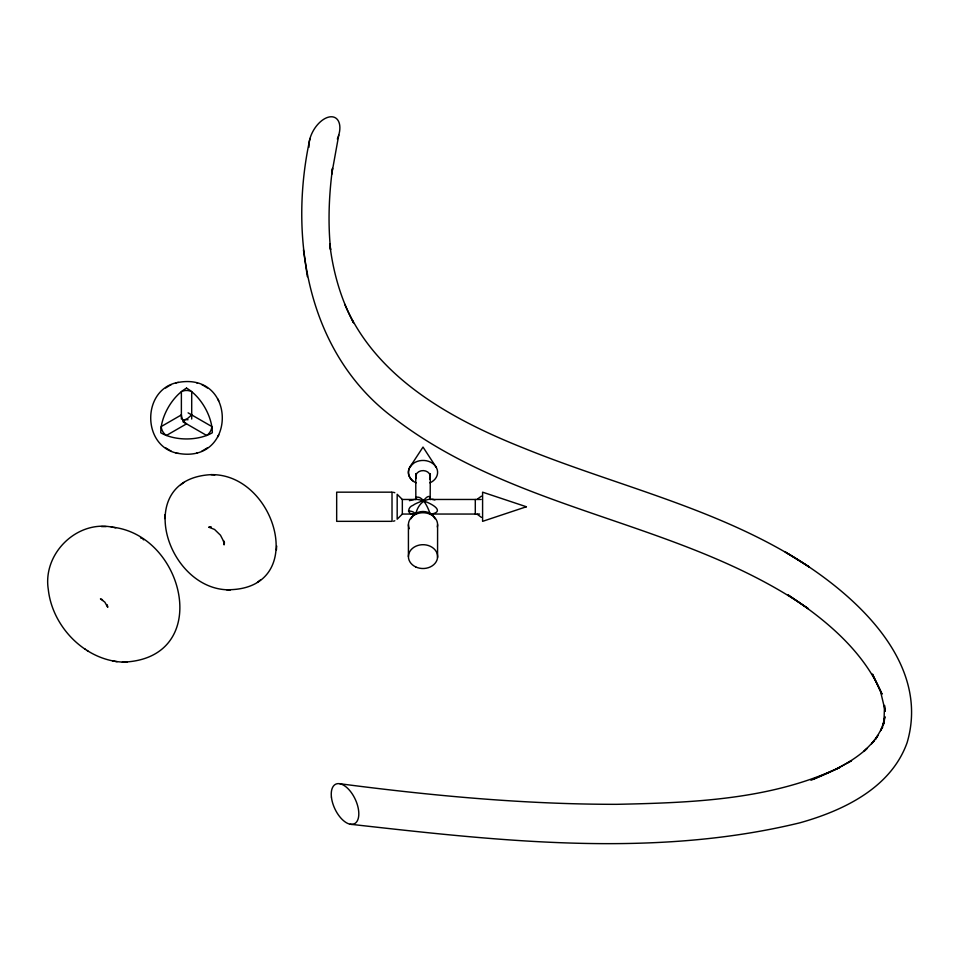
<?xml version="1.0" encoding="UTF-8"?>
<svg xmlns="http://www.w3.org/2000/svg" width="960" height="960" viewBox="0 0 960 960"><rect width="100%" height="100%" fill="white"/><g stroke="black" fill="none" stroke-linecap="round" stroke-linejoin="round"><path stroke-width="1.44" d="M408.42 556.608L408.42 524.652M415.716 473.784L415.86 499.692M437.604 524.652L437.556 557.52M431.592 514.056C449.4 510.552 421.14 497.808 414.336 499.464L402.336 499.464L397.176 494.304L397.176 519.204L402.336 514.056L414.252 514.044C407.172 515.316 407.16 507.276 412.944 505.344C417.204 502.164 422.94 501.852 426.348 497.604C427.344 496.752 429.72 495.564 430.212 497.508M226.512 589.728C309.924 590.88 276.744 473.448 211.044 474.648C132.372 478.836 165.96 588.636 228.06 589.824M210.864 527.136C212.712 526.872 207.132 527.484 210.78 527.28L208.692 527.148L214.524 529.428L220.476 535.224L223.824 541.704L223.524 540.732L224.088 544.872L224.472 542.58M883.932 723.936L884.496 705.432L885.276 711.252L880.62 691.776L872.46 674.088L881.928 693.936M884.004 722.796L884.892 716.664L882.696 725.724L884.112 721.68L880.584 730.608L882.732 726.684L875.592 739.188L877.908 735.384L871.56 743.724L874.608 740.4L863.904 751.452L867.12 748.32C851.076 763.128 830.892 772.104 810.936 780.276M107.496 605.748L107.76 607.332L104.82 602.112L100.44 598.908L101.988 599.412M164.676 518.58L164.796 517.044M164.844 516.348L164.976 514.752M276.408 549.864L276.54 548.28M276.576 547.584L276.708 546.036M415.764 497.688L415.716 498.24A7.296 4.212 0 0 1 415.428 499.488M309.996 138.48C288.036 238.632 307.884 355.152 395.16 418.98C517.824 512.688 682.224 521.268 808.272 608.664M415.812 514.092C417.504 504.972 425.088 496.752 434.964 499.884M430.164 499.632L430.308 473.784M338.772 135.024L331.728 174.156L332.52 168.36C328.944 195.312 327.84 222.648 330.6 249.732L329.76 243.9C332.964 271.236 340.512 298.128 353.376 322.536M415.8 497.508C422.544 494.676 428.352 508.38 430.2 514.02M224.364 542.988L224.088 543.756M177.684 453.264C237.156 464.64 237.156 371.148 177.684 382.512M217.584 437.04L218.1 436.152M218.268 435.84L218.796 434.94M410.268 466.536L423.012 447.072L436.308 467.448M481.404 496.164L477.312 499.176M191.616 414.996L187.344 418.68L182.856 420.624M180.756 484.788L183.924 482.4M257.46 582.216L260.616 579.84M178.224 382.368C141.552 388.74 141.552 447.036 178.224 453.408M409.428 500.652L414.336 499.464M165.636 387.984L166.596 387.372M167.424 386.844L169.212 385.812M205.656 448.932L203.856 449.964M206.472 448.404L207.432 447.792M813.42 779.136L835.896 769.26L851.52 760.704L847.68 762.816M170.172 385.308L170.988 384.888M202.08 450.9L202.896 450.468M835.896 769.26L839.808 767.376C770.628 799.992 692.052 802.704 616.896 804.324C524.22 804.408 431.784 795.696 339.948 783.756M394.812 520.788L393.432 521.208M175.62 383.076L176.292 382.896M196.776 452.88L197.448 452.7M113.244 527.364C77.376 519.348 42.516 553.476 48.288 589.404C52.332 627.204 85.752 661.296 124.428 662.172M122.352 662.16C213.924 659.628 185.508 533.988 111.324 527.052M431.76 499.464L481.104 499.464M431.76 514.044L479.604 514.056M101.412 526.56L103.56 526.572M104.016 526.572L106.104 526.596M124.896 662.172L127.044 662.196M211.044 474.648L212.64 474.756M213.324 474.792L214.872 474.888M228.744 589.872L230.34 589.968M350.1 824.22C498.876 840.876 652.476 858.636 799.824 822.828C843.264 810.66 890.928 787.992 907.116 742.62C931.752 658.944 849.012 589.128 785.16 551.94L809.184 566.94C722.364 509.244 618.912 486.852 523.452 448.008C452.028 419.544 376.464 378.444 344.748 304.248M113.988 527.484L115.836 527.784M112.62 660.972L114.456 661.272M115.2 661.392L117.12 661.704M393.432 492.3L394.812 492.72M196.776 382.896L197.448 383.076M175.62 452.7L176.292 452.88M477.312 514.332L481.404 517.356M202.08 384.888L202.896 385.308M203.856 385.812L205.656 386.844M169.212 449.964L167.424 448.932M170.172 450.468L170.988 450.9M188.112 412.848L211.812 426.528A7.296 4.212 -60 0 1 206.652 435.456L182.952 421.776M102.276 599.844L102.624 600.072M206.472 387.372L207.432 387.984M165.636 447.792L166.596 448.404M142.98 539.376L143.736 539.856M84.72 648.9L85.464 649.38M140.508 537.744L141.348 538.296M87.096 650.46L87.936 651M808.32 608.676L788.136 594.996C826.212 620.112 863.508 651.132 881.94 693.984M217.584 398.736L218.1 399.624M218.268 399.936L218.796 400.836M352.416 320.448L353.472 322.716M430.26 497.688L430.308 498.324A7.296 4.212 0 0 0 430.584 499.488M303.444 249.864L307.368 276.684M475.296 499.476L475.296 514.032M402.336 499.464L402.336 514.044M191.7 419.04L191.7 391.68A7.296 4.212 0 0 0 181.38 391.68L181.38 419.04M408.42 510.972A7.296 4.212 0 0 1 415.428 514.02M416.136 482.856A14.58 11.904 0 0 1 411.732 464.796A14.58 11.904 0 0 1 434.292 464.796A14.58 11.904 0 0 1 429.888 482.856M412.692 480.78A14.58 11.904 0 0 1 412.692 463.932M430.14 473.616A7.296 5.952 0 0 1 429.84 474.432M416.004 474.036A7.296 5.952 0 0 1 415.884 473.616M411.084 518.712A12.456 10.176 0 0 1 423.012 511.5A12.456 10.176 0 0 1 434.928 518.712M409.272 528.66A14.592 11.916 0 0 1 421.932 512.76A14.592 11.916 0 0 1 437.316 526.968M416.136 478.572A7.296 5.952 0 0 1 423.372 470.616A7.296 5.952 0 0 1 429.6 479.112M183 420.168A7.296 4.212 0 0 1 188.028 419.724M308.976 147.252A21.888 12.636 -60 0 1 328.128 117.24A21.888 12.636 -60 0 1 337.344 139.056M181.38 414.912L161.256 426.528A7.296 4.212 60 0 0 166.416 435.456L186.54 423.852A7.296 4.212 60 0 1 181.38 414.912M526.38 506.76L482.592 521.34L482.592 492.168L526.38 506.76M392.016 492.168L336.672 492.168L336.672 521.34L392.016 521.34L392.016 492.168M107.316 605.784L106.716 604.62L107.256 605.772M224.136 543.372L224.028 542.712L224.22 544.008L224.136 543.372M415.716 566.928A14.592 11.916 0 0 0 437.604 556.608A14.592 11.916 0 0 0 415.716 546.288A14.592 11.916 0 0 0 415.716 566.928M186.54 388.104A36.48 21.06 -60 0 0 160.74 432.78A36.48 21.06 0 0 0 212.328 432.78A36.48 21.06 60 0 0 186.54 388.104M331.416 797.112A21.888 11.256 64.9 0 0 353.712 824.052A21.888 11.256 64.9 0 0 349.944 790.8A21.888 11.256 64.9 0 0 331.416 797.112"/></g></svg>
